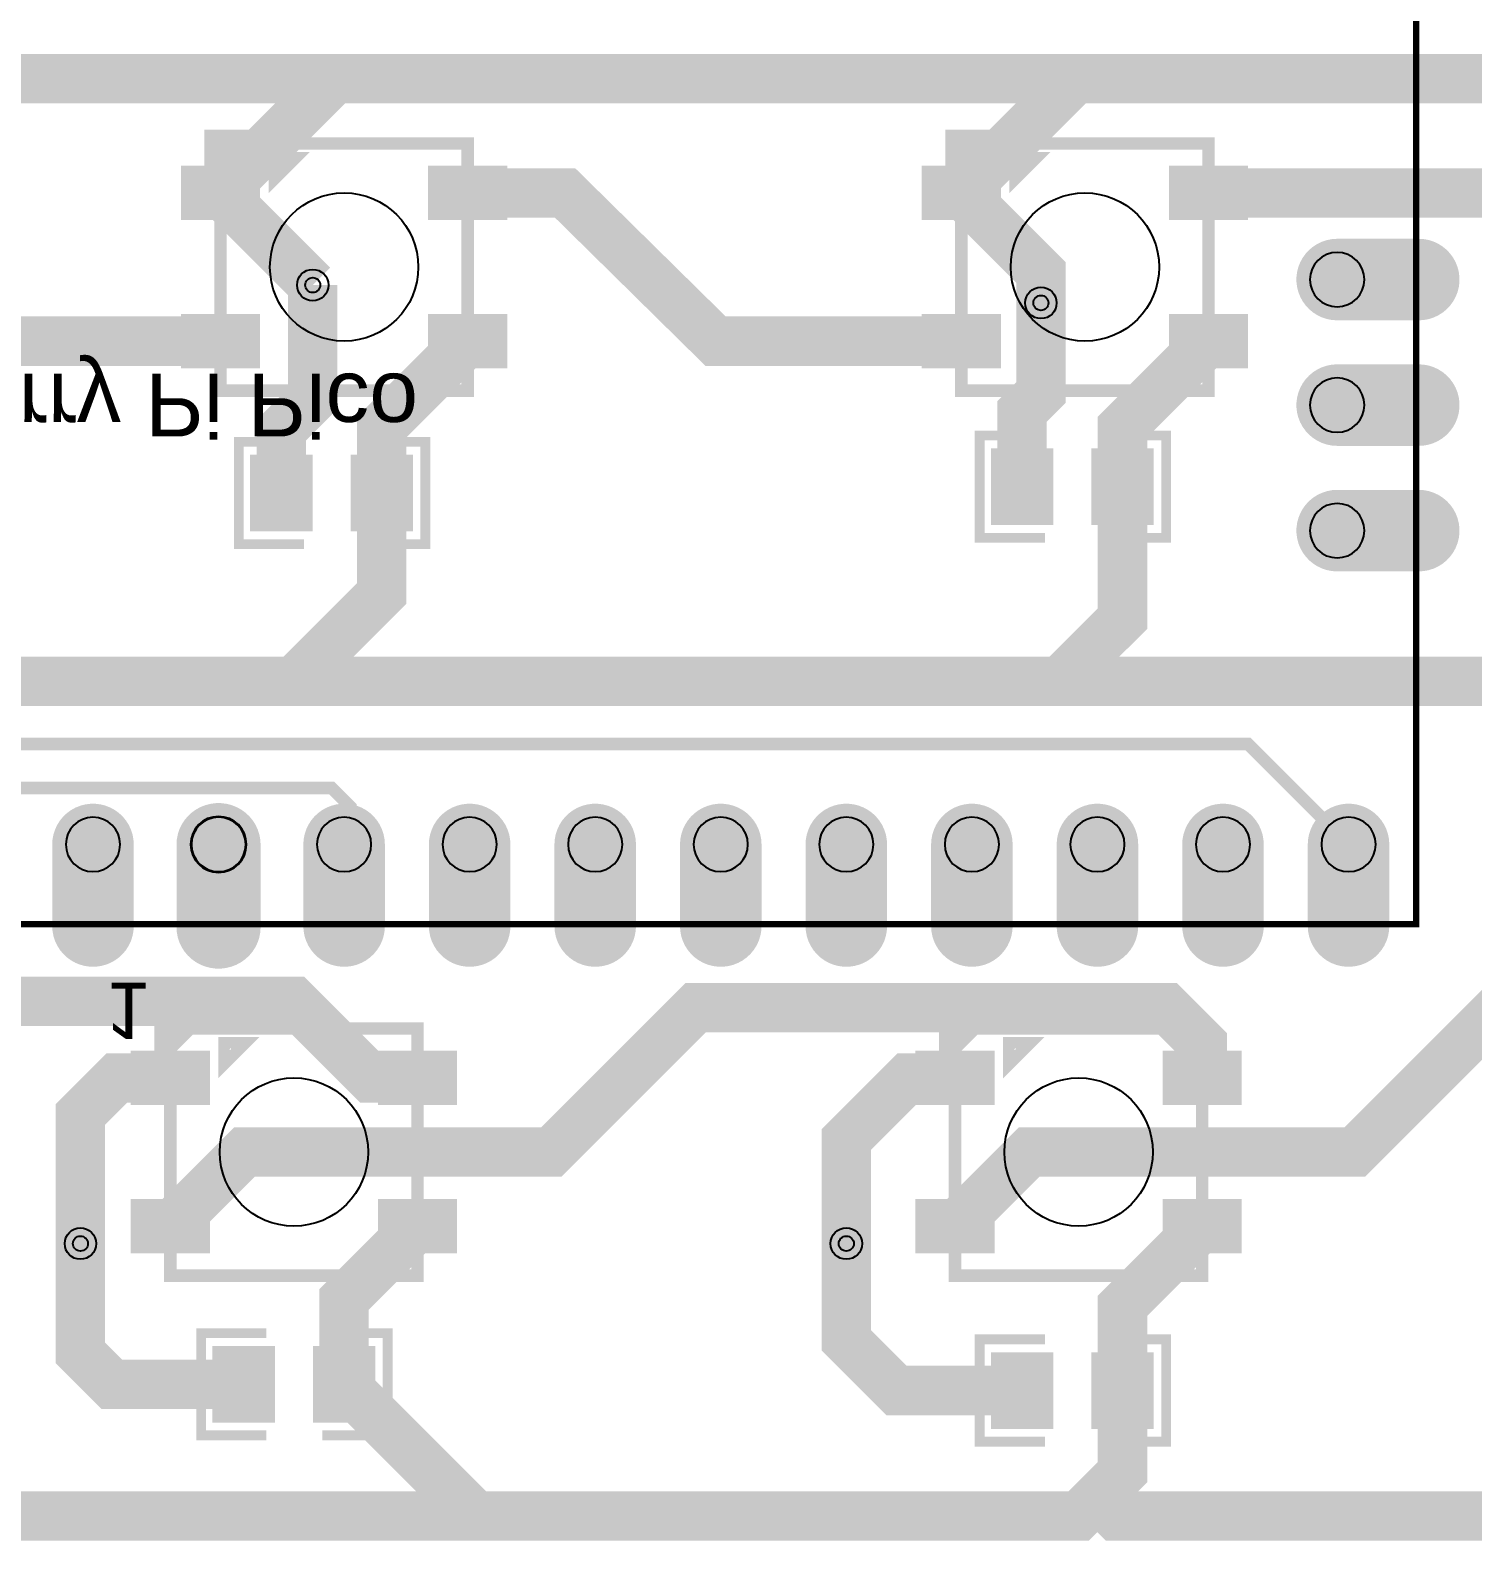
# Model space of a CAD drawing. Extents: x -5 to 8273, y -8273 to 5.
# Drawn here: x 5825 to 6974, y -2010 to -806 of the extents above; entities that cross this region are included whole.
import ezdxf

# ---------------------------------------------------------------- set-up
doc = ezdxf.new("R2010")
doc.units = 9
for name, color, linetype, true_color in [('BottomSilkLayer', 7, 'Continuous', 0x66cc33), ('BottomSolderMaskLayer', 7, 'Continuous', 0xaa00ff), ('Hole', 7, 'Continuous', 0x222222), ('Multi-Layer', 7, 'Continuous', 0xc0c0c0), ('TopLayer', 7, 'Continuous', 0xff0000), ('TopPasteMaskLayer', 7, 'Continuous', 0x808080), ('TopSilkLayer', 7, 'Continuous', 0xffcc00), ('TopSolderMaskLayer', 7, 'Continuous', 0x800080)]:
    doc.layers.add(name, color=color, linetype=linetype, true_color=true_color)
doc.styles.get("Standard").update_dxf_attribs({"font": 'arial.ttf'})

msp = doc.modelspace()

# ---------------------------------------------------------------- hatches: boundary and pattern name
at = {"layer": 'BottomSolderMaskLayer'}
msp.add_hatch(color=256, dxfattribs=at).paths.add_polyline_path([(6008.4799846061505, -1455), (6008.211979803265, -1450.8672881355888), (6007.428581148692, -1446.795500770415), (6006.129788642422, -1442.855716486898), (6004.336218038508, -1439.1088597842827), (6002.089100845122, -1435.6158551617846), (5999.409052816307, -1432.4173189522335), (5996.337305460191, -1429.584329738056), (5992.935706039003, -1427.1473497688712), (5989.255793937904, -1425.1571494607124), (5985.338800665013, -1423.6340369799727), (5981.26718923662, -1422.5983204930671), (5977.102806914918, -1422.0804622496144), (5972.897193085082, -1422.0804622496144), (5968.7225028863395, -1422.5983204930671), (5964.650891457946, -1423.6340369799727), (5960.744206062096, -1425.1571494607124), (5957.053986083956, -1427.1473497688712), (5953.652386662769, -1429.584329738056), (5950.590947183693, -1432.4173189522335), (5947.910899154878, -1435.6158551617846), (5945.663781961492, -1439.1088597842827), (5943.870211357578, -1442.855716486898), (5942.571418851308, -1446.795500770415), (5941.777712319701, -1450.8672881355888), (5941.5200153938495, -1455), (5941.5200153938495, -1520.9609244992316), (5941.777712319701, -1525.0936363636356), (5942.571418851308, -1529.1654237288167), (5943.870211357578, -1533.1052080123263), (5945.663781961492, -1536.852064714949), (5947.910899154878, -1540.345069337447), (5950.590947183693, -1543.5334514637943), (5953.652386662769, -1546.3765947611682), (5957.053986083956, -1548.8034206471493), (5960.744206062096, -1550.8037750385192), (5964.650891457946, -1552.326887519259), (5968.7225028863395, -1553.3524499229607), (5972.897193085082, -1553.88046224961), (5977.102806914918, -1553.88046224961), (5981.26718923662, -1553.3524499229607), (5985.338800665013, -1552.326887519259), (5989.255793937904, -1550.8037750385192), (5992.935706039003, -1548.8034206471493), (5996.337305460191, -1546.3765947611682), (5999.409052816307, -1543.5334514637943), (6002.089100845122, -1540.345069337447), (6004.336218038508, -1536.852064714949), (6006.129788642422, -1533.1052080123263), (6007.428581148692, -1529.1654237288167), (6008.211979803265, -1525.0936363636356), (6008.4799846061505, -1520.9609244992316)])
at = {"layer": 'Multi-Layer'}
for points in [[(6865.940000000002, -972.5199999999968), (6861.869999999995, -972.7799999999988), (6857.860000000001, -973.5400000000009), (6853.980000000003, -974.8000000000029), (6850.290000000008, -976.5400000000009), (6846.850000000006, -978.7200000000012), (6843.709999999999, -981.3199999999997), (6840.9100000000035, -984.2999999999956), (6838.519999999997, -987.6000000000058), (6836.549999999996, -991.1699999999983), (6835.050000000003, -994.9599999999991), (6834.040000000008, -998.9100000000035), (6833.519999999997, -1002.9599999999991), (6833.519999999997, -1007.0400000000009), (6834.040000000008, -1011.0899999999965), (6835.050000000003, -1015.0400000000009), (6836.549999999996, -1018.8300000000017), (6838.519999999997, -1022.3999999999942), (6840.9100000000035, -1025.7000000000044), (6843.709999999999, -1028.6800000000003), (6846.850000000006, -1031.2799999999988), (6850.290000000008, -1033.4599999999991), (6853.980000000003, -1035.199999999997), (6857.860000000001, -1036.4599999999991), (6861.869999999995, -1037.2200000000012), (6865.940000000002, -1037.4800000000032), (6930.9000000000015, -1037.4800000000032), (6934.970000000001, -1037.2200000000012), (6938.980000000003, -1036.4599999999991), (6942.860000000001, -1035.199999999997), (6946.549999999996, -1033.4599999999991), (6949.989999999998, -1031.2799999999988), (6953.139999999999, -1028.6800000000003), (6955.93, -1025.7000000000044), (6958.3299999999945, -1022.3999999999942), (6960.290000000008, -1018.8300000000017), (6961.790000000001, -1015.0400000000009), (6962.809999999998, -1011.0899999999965), (6963.320000000007, -1007.0400000000009), (6963.320000000007, -1002.9599999999991), (6962.809999999998, -998.9100000000035), (6961.790000000001, -994.9599999999991), (6960.290000000008, -991.1699999999983), (6958.3299999999945, -987.6000000000058), (6955.93, -984.2999999999956), (6953.139999999999, -981.3199999999997), (6949.989999999998, -978.7200000000012), (6946.549999999996, -976.5400000000009), (6942.860000000001, -974.8000000000029), (6938.980000000003, -973.5400000000009), (6934.970000000001, -972.7799999999988), (6930.9000000000015, -972.5199999999968)], [(6865.940000000002, -1072.5199999999968), (6861.869999999995, -1072.7799999999988), (6857.860000000001, -1073.5400000000009), (6853.980000000003, -1074.800000000003), (6850.290000000008, -1076.5400000000009), (6846.850000000006, -1078.7200000000012), (6843.709999999999, -1081.3199999999997), (6840.9100000000035, -1084.2999999999956), (6838.519999999997, -1087.6000000000058), (6836.549999999996, -1091.1699999999983), (6835.050000000003, -1094.9599999999991), (6834.040000000008, -1098.9100000000035), (6833.519999999997, -1102.9599999999991), (6833.519999999997, -1107.0400000000009), (6834.040000000008, -1111.0899999999965), (6835.050000000003, -1115.0400000000009), (6836.549999999996, -1118.8300000000017), (6838.519999999997, -1122.3999999999942), (6840.9100000000035, -1125.7000000000044), (6843.709999999999, -1128.6800000000003), (6846.850000000006, -1131.2799999999988), (6850.290000000008, -1133.4599999999991), (6853.980000000003, -1135.199999999997), (6857.860000000001, -1136.4599999999991), (6861.869999999995, -1137.2200000000012), (6865.940000000002, -1137.4800000000032), (6930.9000000000015, -1137.4800000000032), (6934.970000000001, -1137.2200000000012), (6938.980000000003, -1136.4599999999991), (6942.860000000001, -1135.199999999997), (6946.549999999996, -1133.4599999999991), (6949.989999999998, -1131.2799999999988), (6953.139999999999, -1128.6800000000003), (6955.93, -1125.7000000000044), (6958.3299999999945, -1122.3999999999942), (6960.290000000008, -1118.8300000000017), (6961.790000000001, -1115.0400000000009), (6962.809999999998, -1111.0899999999965), (6963.320000000007, -1107.0400000000009), (6963.320000000007, -1102.9599999999991), (6962.809999999998, -1098.9100000000035), (6961.790000000001, -1094.9599999999991), (6960.290000000008, -1091.1699999999983), (6958.3299999999945, -1087.6000000000058), (6955.93, -1084.2999999999956), (6953.139999999999, -1081.3199999999997), (6949.989999999998, -1078.7200000000012), (6946.549999999996, -1076.5400000000009), (6942.860000000001, -1074.800000000003), (6938.980000000003, -1073.5400000000009), (6934.970000000001, -1072.7799999999988), (6930.9000000000015, -1072.5199999999968)], [(6865.940000000002, -1172.5199999999968), (6861.869999999995, -1172.770000000004), (6857.860000000001, -1173.5400000000009), (6853.980000000003, -1174.800000000003), (6850.290000000008, -1176.5400000000009), (6846.850000000006, -1178.7200000000012), (6843.709999999999, -1181.3199999999997), (6840.9100000000035, -1184.2999999999956), (6838.519999999997, -1187.6000000000058), (6836.549999999996, -1191.1699999999983), (6835.050000000003, -1194.9599999999991), (6834.040000000008, -1198.9100000000035), (6833.519999999997, -1202.9599999999991), (6833.519999999997, -1207.0400000000009), (6834.040000000008, -1211.0899999999965), (6835.050000000003, -1215.0400000000009), (6836.549999999996, -1218.8300000000017), (6838.519999999997, -1222.3999999999942), (6840.9100000000035, -1225.7000000000044), (6843.709999999999, -1228.6800000000003), (6846.850000000006, -1231.2799999999988), (6850.290000000008, -1233.4599999999991), (6853.980000000003, -1235.199999999997), (6857.860000000001, -1236.4599999999991), (6861.869999999995, -1237.2200000000012), (6865.940000000002, -1237.4800000000032), (6930.9000000000015, -1237.4800000000032), (6934.970000000001, -1237.2200000000012), (6938.980000000003, -1236.4599999999991), (6942.860000000001, -1235.199999999997), (6946.549999999996, -1233.4599999999991), (6949.989999999998, -1231.2799999999988), (6953.139999999999, -1228.6800000000003), (6955.93, -1225.7000000000044), (6958.3299999999945, -1222.3999999999942), (6960.290000000008, -1218.8300000000017), (6961.790000000001, -1215.0400000000009), (6962.809999999998, -1211.0899999999965), (6963.320000000007, -1207.0400000000009), (6963.320000000007, -1202.9599999999991), (6962.809999999998, -1198.9100000000035), (6961.790000000001, -1194.9599999999991), (6960.290000000008, -1191.1699999999983), (6958.3299999999945, -1187.6000000000058), (6955.93, -1184.2999999999956), (6953.139999999999, -1181.3199999999997), (6949.989999999998, -1178.7200000000012), (6946.549999999996, -1176.5400000000009), (6942.860000000001, -1174.800000000003), (6938.980000000003, -1173.5400000000009), (6934.970000000001, -1172.770000000004), (6930.9000000000015, -1172.5199999999968)], [(5907.479999999996, -1455), (5907.220000000001, -1450.9300000000003), (5906.459999999999, -1446.9199999999983), (5905.200000000004, -1443.0400000000009), (5903.459999999992, -1439.3499999999985), (5901.279999999999, -1435.9099999999962), (5898.680000000008, -1432.7599999999948), (5895.699999999997, -1429.9700000000012), (5892.399999999994, -1427.5699999999997), (5888.830000000002, -1425.6100000000006), (5885.040000000001, -1424.1100000000006), (5881.080000000002, -1423.0900000000038), (5877.039999999994, -1422.5800000000017), (5872.960000000006, -1422.5800000000017), (5868.909999999996, -1423.0900000000038), (5864.959999999999, -1424.1100000000006), (5861.169999999998, -1425.6100000000006), (5857.5899999999965, -1427.5699999999997), (5854.290000000001, -1429.9700000000012), (5851.319999999992, -1432.7599999999948), (5848.720000000001, -1435.9099999999962), (5846.540000000008, -1439.3499999999985), (5844.799999999996, -1443.0400000000009), (5843.540000000001, -1446.9199999999983), (5842.770000000004, -1450.9300000000003), (5842.520000000004, -1455), (5842.520000000004, -1519.9599999999991), (5842.770000000004, -1524.0299999999988), (5843.540000000001, -1528.0400000000009), (5844.799999999996, -1531.9199999999983), (5846.540000000008, -1535.6100000000006), (5848.720000000001, -1539.050000000003), (5851.319999999992, -1542.1900000000023), (5854.290000000001, -1544.989999999998), (5857.5899999999965, -1547.3799999999974), (5861.169999999998, -1549.3499999999985), (5864.959999999999, -1550.8499999999985), (5868.909999999996, -1551.8600000000006), (5872.960000000006, -1552.3799999999974), (5877.039999999994, -1552.3799999999974), (5881.080000000002, -1551.8600000000006), (5885.040000000001, -1550.8499999999985), (5888.830000000002, -1549.3499999999985), (5892.399999999994, -1547.3799999999974), (5895.699999999997, -1544.989999999998), (5898.680000000008, -1542.1900000000023), (5901.279999999999, -1539.050000000003), (5903.459999999992, -1535.6100000000006), (5905.200000000004, -1531.9199999999983), (5906.459999999999, -1528.0400000000009), (5907.220000000001, -1524.0299999999988), (5907.479999999996, -1519.9599999999991)], [(6007.479999999996, -1455), (6007.220000000001, -1450.9300000000003), (6006.459999999999, -1446.9199999999983), (6005.200000000004, -1443.0400000000009), (6003.459999999992, -1439.3499999999985), (6001.279999999999, -1435.9099999999962), (5998.680000000008, -1432.7599999999948), (5995.699999999997, -1429.9700000000012), (5992.399999999994, -1427.5699999999997), (5988.830000000002, -1425.6100000000006), (5985.029999999999, -1424.1100000000006), (5981.080000000002, -1423.0900000000038), (5977.039999999994, -1422.5800000000017), (5972.960000000006, -1422.5800000000017), (5968.909999999996, -1423.0900000000038), (5964.959999999999, -1424.1100000000006), (5961.169999999998, -1425.6100000000006), (5957.5899999999965, -1427.5699999999997), (5954.290000000001, -1429.9700000000012), (5951.319999999992, -1432.7599999999948), (5948.720000000001, -1435.9099999999962), (5946.540000000008, -1439.3499999999985), (5944.799999999996, -1443.0400000000009), (5943.540000000001, -1446.9199999999983), (5942.770000000004, -1450.9300000000003), (5942.520000000004, -1455), (5942.520000000004, -1519.9599999999991), (5942.770000000004, -1524.0299999999988), (5943.540000000001, -1528.0400000000009), (5944.799999999996, -1531.9199999999983), (5946.540000000008, -1535.6100000000006), (5948.720000000001, -1539.050000000003), (5951.319999999992, -1542.1900000000023), (5954.290000000001, -1544.989999999998), (5957.5899999999965, -1547.3799999999974), (5961.169999999998, -1549.3499999999985), (5964.959999999999, -1550.8499999999985), (5968.909999999996, -1551.8600000000006), (5972.960000000006, -1552.3799999999974), (5977.039999999994, -1552.3799999999974), (5981.080000000002, -1551.8600000000006), (5985.029999999999, -1550.8499999999985), (5988.830000000002, -1549.3499999999985), (5992.399999999994, -1547.3799999999974), (5995.699999999997, -1544.989999999998), (5998.680000000008, -1542.1900000000023), (6001.279999999999, -1539.050000000003), (6003.459999999992, -1535.6100000000006), (6005.200000000004, -1531.9199999999983), (6006.459999999999, -1528.0400000000009), (6007.220000000001, -1524.0299999999988), (6007.479999999996, -1519.9599999999991)], [(6107.479999999996, -1455), (6107.220000000001, -1450.9300000000003), (6106.459999999999, -1446.9199999999983), (6105.200000000004, -1443.0400000000009), (6103.459999999992, -1439.3499999999985), (6101.270000000004, -1435.9099999999962), (6098.669999999998, -1432.7599999999948), (6095.699999999997, -1429.9700000000012), (6092.399999999994, -1427.5699999999997), (6088.830000000002, -1425.6100000000006), (6085.029999999999, -1424.1100000000006), (6081.080000000002, -1423.0900000000038), (6077.039999999994, -1422.5800000000017), (6072.960000000006, -1422.5800000000017), (6068.909999999996, -1423.0900000000038), (6064.959999999999, -1424.1100000000006), (6061.169999999998, -1425.6100000000006), (6057.5899999999965, -1427.5699999999997), (6054.290000000001, -1429.9700000000012), (6051.319999999992, -1432.7599999999948), (6048.720000000001, -1435.9099999999962), (6046.540000000008, -1439.3499999999985), (6044.799999999996, -1443.0400000000009), (6043.540000000001, -1446.9199999999983), (6042.770000000004, -1450.9300000000003), (6042.520000000004, -1455), (6042.520000000004, -1519.9599999999991), (6042.770000000004, -1524.0299999999988), (6043.540000000001, -1528.0400000000009), (6044.799999999996, -1531.9199999999983), (6046.540000000008, -1535.6100000000006), (6048.720000000001, -1539.050000000003), (6051.319999999992, -1542.1900000000023), (6054.290000000001, -1544.989999999998), (6057.5899999999965, -1547.3799999999974), (6061.169999999998, -1549.3499999999985), (6064.959999999999, -1550.8499999999985), (6068.909999999996, -1551.8600000000006), (6072.960000000006, -1552.3799999999974), (6077.039999999994, -1552.3799999999974), (6081.080000000002, -1551.8600000000006), (6085.029999999999, -1550.8499999999985), (6088.830000000002, -1549.3499999999985), (6092.399999999994, -1547.3799999999974), (6095.699999999997, -1544.989999999998), (6098.669999999998, -1542.1900000000023), (6101.270000000004, -1539.050000000003), (6103.459999999992, -1535.6100000000006), (6105.200000000004, -1531.9199999999983), (6106.459999999999, -1528.0400000000009), (6107.220000000001, -1524.0299999999988), (6107.479999999996, -1519.9599999999991)], [(6207.479999999996, -1455), (6207.220000000001, -1450.9300000000003), (6206.459999999999, -1446.9199999999983), (6205.200000000004, -1443.0400000000009), (6203.459999999992, -1439.3499999999985), (6201.270000000004, -1435.9099999999962), (6198.669999999998, -1432.7599999999948), (6195.699999999997, -1429.9700000000012), (6192.399999999994, -1427.5699999999997), (6188.830000000002, -1425.6100000000006), (6185.029999999999, -1424.1100000000006), (6181.080000000002, -1423.0900000000038), (6177.039999999994, -1422.5800000000017), (6172.960000000006, -1422.5800000000017), (6168.909999999996, -1423.0900000000038), (6164.959999999999, -1424.1100000000006), (6161.169999999998, -1425.6100000000006), (6157.5899999999965, -1427.5699999999997), (6154.290000000001, -1429.9700000000012), (6151.319999999992, -1432.7599999999948), (6148.720000000001, -1435.9099999999962), (6146.529999999999, -1439.3499999999985), (6144.799999999996, -1443.0400000000009), (6143.540000000001, -1446.9199999999983), (6142.770000000004, -1450.9300000000003), (6142.520000000004, -1455), (6142.520000000004, -1519.9599999999991), (6142.770000000004, -1524.0299999999988), (6143.540000000001, -1528.0400000000009), (6144.799999999996, -1531.9199999999983), (6146.529999999999, -1535.6100000000006), (6148.720000000001, -1539.050000000003), (6151.319999999992, -1542.1900000000023), (6154.290000000001, -1544.989999999998), (6157.5899999999965, -1547.3799999999974), (6161.169999999998, -1549.3499999999985), (6164.959999999999, -1550.8499999999985), (6168.909999999996, -1551.8600000000006), (6172.960000000006, -1552.3799999999974), (6177.039999999994, -1552.3799999999974), (6181.080000000002, -1551.8600000000006), (6185.029999999999, -1550.8499999999985), (6188.830000000002, -1549.3499999999985), (6192.399999999994, -1547.3799999999974), (6195.699999999997, -1544.989999999998), (6198.669999999998, -1542.1900000000023), (6201.270000000004, -1539.050000000003), (6203.459999999992, -1535.6100000000006), (6205.200000000004, -1531.9199999999983), (6206.459999999999, -1528.0400000000009), (6207.220000000001, -1524.0299999999988), (6207.479999999996, -1519.9599999999991)], [(6307.479999999996, -1455), (6307.220000000001, -1450.9300000000003), (6306.459999999999, -1446.9199999999983), (6305.200000000004, -1443.0400000000009), (6303.459999999992, -1439.3499999999985), (6301.270000000004, -1435.9099999999962), (6298.669999999998, -1432.7599999999948), (6295.699999999997, -1429.9700000000012), (6292.399999999994, -1427.5699999999997), (6288.830000000002, -1425.6100000000006), (6285.029999999999, -1424.1100000000006), (6281.080000000002, -1423.0900000000038), (6277.039999999994, -1422.5800000000017), (6272.960000000006, -1422.5800000000017), (6268.909999999996, -1423.0900000000038), (6264.959999999999, -1424.1100000000006), (6261.169999999998, -1425.6100000000006), (6257.5899999999965, -1427.5699999999997), (6254.290000000001, -1429.9700000000012), (6251.319999999992, -1432.7599999999948), (6248.720000000001, -1435.9099999999962), (6246.529999999999, -1439.3499999999985), (6244.799999999996, -1443.0400000000009), (6243.540000000001, -1446.9199999999983), (6242.770000000004, -1450.9300000000003), (6242.520000000004, -1455), (6242.520000000004, -1519.9599999999991), (6242.770000000004, -1524.0299999999988), (6243.540000000001, -1528.0400000000009), (6244.799999999996, -1531.9199999999983), (6246.529999999999, -1535.6100000000006), (6248.720000000001, -1539.050000000003), (6251.319999999992, -1542.1900000000023), (6254.290000000001, -1544.989999999998), (6257.5899999999965, -1547.3799999999974), (6261.169999999998, -1549.3499999999985), (6264.959999999999, -1550.8499999999985), (6268.909999999996, -1551.8600000000006), (6272.960000000006, -1552.3799999999974), (6277.039999999994, -1552.3799999999974), (6281.080000000002, -1551.8600000000006), (6285.029999999999, -1550.8499999999985), (6288.830000000002, -1549.3499999999985), (6292.399999999994, -1547.3799999999974), (6295.699999999997, -1544.989999999998), (6298.669999999998, -1542.1900000000023), (6301.270000000004, -1539.050000000003), (6303.459999999992, -1535.6100000000006), (6305.200000000004, -1531.9199999999983), (6306.459999999999, -1528.0400000000009), (6307.220000000001, -1524.0299999999988), (6307.479999999996, -1519.9599999999991)], [(6407.479999999996, -1455), (6407.220000000001, -1450.9300000000003), (6406.459999999999, -1446.9199999999983), (6405.200000000004, -1443.0400000000009), (6403.459999999992, -1439.3499999999985), (6401.270000000004, -1435.9099999999962), (6398.669999999998, -1432.7599999999948), (6395.699999999997, -1429.9700000000012), (6392.399999999994, -1427.5699999999997), (6388.830000000002, -1425.6100000000006), (6385.029999999999, -1424.1100000000006), (6381.080000000002, -1423.0900000000038), (6377.039999999994, -1422.5800000000017), (6372.960000000006, -1422.5800000000017), (6368.909999999996, -1423.0900000000038), (6364.959999999999, -1424.1100000000006), (6361.169999999998, -1425.6100000000006), (6357.5899999999965, -1427.5699999999997), (6354.290000000001, -1429.9700000000012), (6351.319999999992, -1432.7599999999948), (6348.720000000001, -1435.9099999999962), (6346.529999999999, -1439.3499999999985), (6344.799999999996, -1443.0400000000009), (6343.540000000001, -1446.9199999999983), (6342.770000000004, -1450.9300000000003), (6342.520000000004, -1455), (6342.520000000004, -1519.9599999999991), (6342.770000000004, -1524.0299999999988), (6343.540000000001, -1528.0400000000009), (6344.799999999996, -1531.9199999999983), (6346.529999999999, -1535.6100000000006), (6348.720000000001, -1539.050000000003), (6351.319999999992, -1542.1900000000023), (6354.290000000001, -1544.989999999998), (6357.5899999999965, -1547.3799999999974), (6361.169999999998, -1549.3499999999985), (6364.959999999999, -1550.8499999999985), (6368.909999999996, -1551.8600000000006), (6372.960000000006, -1552.3799999999974), (6377.039999999994, -1552.3799999999974), (6381.080000000002, -1551.8600000000006), (6385.029999999999, -1550.8499999999985), (6388.830000000002, -1549.3499999999985), (6392.399999999994, -1547.3799999999974), (6395.699999999997, -1544.989999999998), (6398.669999999998, -1542.1900000000023), (6401.270000000004, -1539.050000000003), (6403.459999999992, -1535.6100000000006), (6405.200000000004, -1531.9199999999983), (6406.459999999999, -1528.0400000000009), (6407.220000000001, -1524.0299999999988), (6407.479999999996, -1519.9599999999991)], [(6507.479999999996, -1455), (6507.220000000001, -1450.9300000000003), (6506.459999999999, -1446.9199999999983), (6505.200000000004, -1443.0400000000009), (6503.459999999992, -1439.3499999999985), (6501.270000000004, -1435.9099999999962), (6498.669999999998, -1432.7599999999948), (6495.699999999997, -1429.9700000000012), (6492.399999999994, -1427.5699999999997), (6488.830000000002, -1425.6100000000006), (6485.029999999999, -1424.1100000000006), (6481.080000000002, -1423.0900000000038), (6477.039999999994, -1422.5800000000017), (6472.960000000006, -1422.5800000000017), (6468.909999999996, -1423.0900000000038), (6464.959999999999, -1424.1100000000006), (6461.169999999998, -1425.6100000000006), (6457.5899999999965, -1427.5699999999997), (6454.290000000001, -1429.9700000000012), (6451.319999999992, -1432.7599999999948), (6448.720000000001, -1435.9099999999962), (6446.529999999999, -1439.3499999999985), (6444.799999999996, -1443.0400000000009), (6443.540000000001, -1446.9199999999983), (6442.770000000004, -1450.9300000000003), (6442.520000000004, -1455), (6442.520000000004, -1519.9599999999991), (6442.770000000004, -1524.0299999999988), (6443.540000000001, -1528.0400000000009), (6444.799999999996, -1531.9199999999983), (6446.529999999999, -1535.6100000000006), (6448.720000000001, -1539.050000000003), (6451.319999999992, -1542.1900000000023), (6454.290000000001, -1544.989999999998), (6457.5899999999965, -1547.3799999999974), (6461.169999999998, -1549.3499999999985), (6464.959999999999, -1550.8499999999985), (6468.909999999996, -1551.8600000000006), (6472.960000000006, -1552.3799999999974), (6477.039999999994, -1552.3799999999974), (6481.080000000002, -1551.8600000000006), (6485.029999999999, -1550.8499999999985), (6488.830000000002, -1549.3499999999985), (6492.399999999994, -1547.3799999999974), (6495.699999999997, -1544.989999999998), (6498.669999999998, -1542.1900000000023), (6501.270000000004, -1539.050000000003), (6503.459999999992, -1535.6100000000006), (6505.200000000004, -1531.9199999999983), (6506.459999999999, -1528.0400000000009), (6507.220000000001, -1524.0299999999988), (6507.479999999996, -1519.9599999999991)], [(6607.479999999996, -1455), (6607.220000000001, -1450.9300000000003), (6606.459999999999, -1446.9199999999983), (6605.200000000004, -1443.0400000000009), (6603.459999999992, -1439.3499999999985), (6601.270000000004, -1435.9099999999962), (6598.669999999998, -1432.7599999999948), (6595.699999999997, -1429.9700000000012), (6592.399999999994, -1427.5699999999997), (6588.830000000002, -1425.6100000000006), (6585.029999999999, -1424.1100000000006), (6581.080000000002, -1423.0900000000038), (6577.039999999994, -1422.5800000000017), (6572.960000000006, -1422.5800000000017), (6568.909999999996, -1423.0900000000038), (6564.959999999999, -1424.1100000000006), (6561.169999999998, -1425.6100000000006), (6557.5899999999965, -1427.5699999999997), (6554.290000000001, -1429.9700000000012), (6551.319999999992, -1432.7599999999948), (6548.720000000001, -1435.9099999999962), (6546.529999999999, -1439.3499999999985), (6544.799999999996, -1443.0400000000009), (6543.540000000001, -1446.9199999999983), (6542.770000000004, -1450.9300000000003), (6542.520000000004, -1455), (6542.520000000004, -1519.9599999999991), (6542.770000000004, -1524.0299999999988), (6543.540000000001, -1528.0400000000009), (6544.799999999996, -1531.9199999999983), (6546.529999999999, -1535.6100000000006), (6548.720000000001, -1539.050000000003), (6551.319999999992, -1542.1900000000023), (6554.290000000001, -1544.989999999998), (6557.5899999999965, -1547.3799999999974), (6561.169999999998, -1549.3499999999985), (6564.959999999999, -1550.8499999999985), (6568.909999999996, -1551.8600000000006), (6572.960000000006, -1552.3799999999974), (6577.039999999994, -1552.3799999999974), (6581.080000000002, -1551.8600000000006), (6585.029999999999, -1550.8499999999985), (6588.830000000002, -1549.3499999999985), (6592.399999999994, -1547.3799999999974), (6595.699999999997, -1544.989999999998), (6598.669999999998, -1542.1900000000023), (6601.270000000004, -1539.050000000003), (6603.459999999992, -1535.6100000000006), (6605.200000000004, -1531.9199999999983), (6606.459999999999, -1528.0400000000009), (6607.220000000001, -1524.0299999999988), (6607.479999999996, -1519.9599999999991)], [(6707.479999999996, -1455), (6707.220000000001, -1450.9300000000003), (6706.459999999999, -1446.9199999999983), (6705.200000000004, -1443.0400000000009), (6703.459999999992, -1439.3499999999985), (6701.270000000004, -1435.9099999999962), (6698.669999999998, -1432.7599999999948), (6695.699999999997, -1429.9700000000012), (6692.399999999994, -1427.5699999999997), (6688.830000000002, -1425.6100000000006), (6685.029999999999, -1424.1100000000006), (6681.080000000002, -1423.0900000000038), (6677.039999999994, -1422.5800000000017), (6672.960000000006, -1422.5800000000017), (6668.909999999996, -1423.0900000000038), (6664.959999999999, -1424.1100000000006), (6661.169999999998, -1425.6100000000006), (6657.5899999999965, -1427.5699999999997), (6654.290000000001, -1429.9700000000012), (6651.319999999992, -1432.7599999999948), (6648.720000000001, -1435.9099999999962), (6646.529999999999, -1439.3499999999985), (6644.799999999996, -1443.0400000000009), (6643.540000000001, -1446.9199999999983), (6642.770000000004, -1450.9300000000003), (6642.520000000004, -1455), (6642.520000000004, -1519.9599999999991), (6642.770000000004, -1524.0299999999988), (6643.540000000001, -1528.0400000000009), (6644.799999999996, -1531.9199999999983), (6646.529999999999, -1535.6100000000006), (6648.720000000001, -1539.050000000003), (6651.319999999992, -1542.1900000000023), (6654.290000000001, -1544.989999999998), (6657.5899999999965, -1547.3799999999974), (6661.169999999998, -1549.3499999999985), (6664.959999999999, -1550.8499999999985), (6668.909999999996, -1551.8600000000006), (6672.960000000006, -1552.3799999999974), (6677.039999999994, -1552.3799999999974), (6681.080000000002, -1551.8600000000006), (6685.029999999999, -1550.8499999999985), (6688.830000000002, -1549.3499999999985), (6692.399999999994, -1547.3799999999974), (6695.699999999997, -1544.989999999998), (6698.669999999998, -1542.1900000000023), (6701.270000000004, -1539.050000000003), (6703.459999999992, -1535.6100000000006), (6705.200000000004, -1531.9199999999983), (6706.459999999999, -1528.0400000000009), (6707.220000000001, -1524.0299999999988), (6707.479999999996, -1519.9599999999991)], [(6807.479999999996, -1455), (6807.220000000001, -1450.9300000000003), (6806.459999999999, -1446.9199999999983), (6805.200000000004, -1443.0400000000009), (6803.459999999992, -1439.3499999999985), (6801.270000000004, -1435.9099999999962), (6798.669999999998, -1432.7599999999948), (6795.699999999997, -1429.9700000000012), (6792.399999999994, -1427.5699999999997), (6788.830000000002, -1425.6100000000006), (6785.029999999999, -1424.1100000000006), (6781.080000000002, -1423.0900000000038), (6777.039999999994, -1422.5800000000017), (6772.960000000006, -1422.5800000000017), (6768.909999999996, -1423.0900000000038), (6764.959999999999, -1424.1100000000006), (6761.169999999998, -1425.6100000000006), (6757.5899999999965, -1427.5699999999997), (6754.290000000001, -1429.9700000000012), (6751.319999999992, -1432.7599999999948), (6748.720000000001, -1435.9099999999962), (6746.529999999999, -1439.3499999999985), (6744.799999999996, -1443.0400000000009), (6743.540000000001, -1446.9199999999983), (6742.770000000004, -1450.9300000000003), (6742.520000000004, -1455), (6742.520000000004, -1519.9599999999991), (6742.770000000004, -1524.0299999999988), (6743.540000000001, -1528.0400000000009), (6744.799999999996, -1531.9199999999983), (6746.529999999999, -1535.6100000000006), (6748.720000000001, -1539.050000000003), (6751.319999999992, -1542.1900000000023), (6754.290000000001, -1544.989999999998), (6757.5899999999965, -1547.3799999999974), (6761.169999999998, -1549.3499999999985), (6764.959999999999, -1550.8499999999985), (6768.909999999996, -1551.8600000000006), (6772.960000000006, -1552.3799999999974), (6777.039999999994, -1552.3799999999974), (6781.080000000002, -1551.8600000000006), (6785.029999999999, -1550.8499999999985), (6788.830000000002, -1549.3499999999985), (6792.399999999994, -1547.3799999999974), (6795.699999999997, -1544.989999999998), (6798.669999999998, -1542.1900000000023), (6801.270000000004, -1539.050000000003), (6803.459999999992, -1535.6100000000006), (6805.200000000004, -1531.9199999999983), (6806.459999999999, -1528.0400000000009), (6807.220000000001, -1524.0299999999988), (6807.479999999996, -1519.9599999999991)], [(6907.479999999996, -1455), (6907.220000000001, -1450.9300000000003), (6906.459999999999, -1446.9199999999983), (6905.200000000004, -1443.0400000000009), (6903.459999999992, -1439.3499999999985), (6901.270000000004, -1435.9099999999962), (6898.669999999998, -1432.7599999999948), (6895.699999999997, -1429.9700000000012), (6892.399999999994, -1427.5699999999997), (6888.830000000002, -1425.6100000000006), (6885.029999999999, -1424.1100000000006), (6881.080000000002, -1423.0900000000038), (6877.039999999994, -1422.5800000000017), (6872.960000000006, -1422.5800000000017), (6868.909999999996, -1423.0900000000038), (6864.959999999999, -1424.1100000000006), (6861.169999999998, -1425.6100000000006), (6857.5899999999965, -1427.5699999999997), (6854.290000000001, -1429.9700000000012), (6851.319999999992, -1432.7599999999948), (6848.720000000001, -1435.9099999999962), (6846.529999999999, -1439.3499999999985), (6844.799999999996, -1443.0400000000009), (6843.540000000001, -1446.9199999999983), (6842.770000000004, -1450.9300000000003), (6842.520000000004, -1455), (6842.520000000004, -1519.9599999999991), (6842.770000000004, -1524.0299999999988), (6843.540000000001, -1528.0400000000009), (6844.799999999996, -1531.9199999999983), (6846.529999999999, -1535.6100000000006), (6848.720000000001, -1539.050000000003), (6851.319999999992, -1542.1900000000023), (6854.290000000001, -1544.989999999998), (6857.5899999999965, -1547.3799999999974), (6861.169999999998, -1549.3499999999985), (6864.959999999999, -1550.8499999999985), (6868.909999999996, -1551.8600000000006), (6872.960000000006, -1552.3799999999974), (6877.039999999994, -1552.3799999999974), (6881.080000000002, -1551.8600000000006), (6885.029999999999, -1550.8499999999985), (6888.830000000002, -1549.3499999999985), (6892.399999999994, -1547.3799999999974), (6895.699999999997, -1544.989999999998), (6898.669999999998, -1542.1900000000023), (6901.270000000004, -1539.050000000003), (6903.459999999992, -1535.6100000000006), (6905.200000000004, -1531.9199999999983), (6906.459999999999, -1528.0400000000009), (6907.220000000001, -1524.0299999999988), (6907.479999999996, -1519.9599999999991)]]:
    msp.add_hatch(color=256, dxfattribs=at).paths.add_polyline_path(points)
at = {"layer": 'TopLayer'}
for points in [[(6006.125, -955.5999999999985), (5947.0250000000015, -955.5999999999985), (5947.0250000000015, -916.3000000000029), (6006.125, -916.3000000000029)], [(6202.924999999996, -955.5999999999985), (6143.925000000003, -955.5999999999985), (6143.925000000003, -916.3000000000029), (6202.924999999996, -916.3000000000029)], [(6596.125, -955.5999999999985), (6537.0250000000015, -955.5999999999985), (6537.0250000000015, -916.3000000000029), (6596.125, -916.3000000000029)], [(6792.924999999996, -955.5999999999985), (6733.925000000003, -955.5999999999985), (6733.925000000003, -916.3000000000029), (6792.924999999996, -916.3000000000029)], [(6006.125, -1073.699999999997), (5947.0250000000015, -1073.699999999997), (5947.0250000000015, -1034.4000000000015), (6006.125, -1034.4000000000015)], [(6202.924999999996, -1073.699999999997), (6143.925000000003, -1073.699999999997), (6143.925000000003, -1034.4000000000015), (6202.924999999996, -1034.4000000000015)], [(6596.125, -1073.699999999997), (6537.0250000000015, -1073.699999999997), (6537.0250000000015, -1034.4000000000015), (6596.125, -1034.4000000000015)], [(6792.924999999996, -1073.699999999997), (6733.925000000003, -1073.699999999997), (6733.925000000003, -1034.4000000000015), (6792.924999999996, -1034.4000000000015)], [(6637.834999999992, -1198.5429999999978), (6592.165000000008, -1198.5429999999978), (6592.165000000008, -1141.4570000000022), (6637.834999999992, -1141.4570000000022)], [(6717.834999999992, -1198.5429999999978), (6672.165000000008, -1198.5429999999978), (6672.165000000008, -1141.4570000000022), (6717.834999999992, -1141.4570000000022)], [(6047.834999999992, -1203.5429999999978), (6002.165000000008, -1203.5429999999978), (6002.165000000008, -1146.4570000000022), (6047.834999999992, -1146.4570000000022)], [(6127.834999999992, -1203.5429999999978), (6082.165000000008, -1203.5429999999978), (6082.165000000008, -1146.4570000000022), (6127.834999999992, -1146.4570000000022)], [(5966.125, -1660.5999999999985), (5907.0250000000015, -1660.5999999999985), (5907.0250000000015, -1621.300000000003), (5966.125, -1621.300000000003)], [(6162.924999999996, -1660.5999999999985), (6103.925000000003, -1660.5999999999985), (6103.925000000003, -1621.300000000003), (6162.924999999996, -1621.300000000003)], [(6591.125, -1660.5999999999985), (6532.0250000000015, -1660.5999999999985), (6532.0250000000015, -1621.300000000003), (6591.125, -1621.300000000003)], [(6787.924999999996, -1660.5999999999985), (6728.925000000003, -1660.5999999999985), (6728.925000000003, -1621.300000000003), (6787.924999999996, -1621.300000000003)], [(5966.125, -1778.699999999997), (5907.0250000000015, -1778.699999999997), (5907.0250000000015, -1739.4000000000015), (5966.125, -1739.4000000000015)], [(6162.924999999996, -1778.699999999997), (6103.925000000003, -1778.699999999997), (6103.925000000003, -1739.4000000000015), (6162.924999999996, -1739.4000000000015)], [(6591.125, -1778.699999999997), (6532.0250000000015, -1778.699999999997), (6532.0250000000015, -1739.4000000000015), (6591.125, -1739.4000000000015)], [(6787.924999999996, -1778.699999999997), (6728.925000000003, -1778.699999999997), (6728.925000000003, -1739.4000000000015), (6787.924999999996, -1739.4000000000015)], [(6017.834999999992, -1913.5429999999978), (5972.165000000008, -1913.5429999999978), (5972.165000000008, -1856.4570000000022), (6017.834999999992, -1856.4570000000022)], [(6097.834999999992, -1913.5429999999978), (6052.165000000008, -1913.5429999999978), (6052.165000000008, -1856.4570000000022), (6097.834999999992, -1856.4570000000022)], [(6637.834999999992, -1918.5429999999978), (6592.165000000008, -1918.5429999999978), (6592.165000000008, -1861.4570000000022), (6637.834999999992, -1861.4570000000022)], [(6717.834999999992, -1918.5429999999978), (6672.165000000008, -1918.5429999999978), (6672.165000000008, -1861.4570000000022), (6717.834999999992, -1861.4570000000022)]]:
    msp.add_hatch(color=256, dxfattribs=at).paths.add_polyline_path(points)
at = {"layer": 'TopPasteMaskLayer'}
for points in [[(6006.125, -955.5999999999985), (5947.0250000000015, -955.5999999999985), (5947.0250000000015, -916.3000000000029), (6006.125, -916.3000000000029)], [(6202.924999999996, -955.5999999999985), (6143.925000000003, -955.5999999999985), (6143.925000000003, -916.3000000000029), (6202.924999999996, -916.3000000000029)], [(6596.125, -955.5999999999985), (6537.0250000000015, -955.5999999999985), (6537.0250000000015, -916.3000000000029), (6596.125, -916.3000000000029)], [(6792.924999999996, -955.5999999999985), (6733.925000000003, -955.5999999999985), (6733.925000000003, -916.3000000000029), (6792.924999999996, -916.3000000000029)], [(6006.125, -1073.699999999997), (5947.0250000000015, -1073.699999999997), (5947.0250000000015, -1034.4000000000015), (6006.125, -1034.4000000000015)], [(6202.924999999996, -1073.699999999997), (6143.925000000003, -1073.699999999997), (6143.925000000003, -1034.4000000000015), (6202.924999999996, -1034.4000000000015)], [(6596.125, -1073.699999999997), (6537.0250000000015, -1073.699999999997), (6537.0250000000015, -1034.4000000000015), (6596.125, -1034.4000000000015)], [(6792.924999999996, -1073.699999999997), (6733.925000000003, -1073.699999999997), (6733.925000000003, -1034.4000000000015), (6792.924999999996, -1034.4000000000015)], [(6637.834999999992, -1198.5429999999978), (6592.165000000008, -1198.5429999999978), (6592.165000000008, -1141.4570000000022), (6637.834999999992, -1141.4570000000022)], [(6717.834999999992, -1198.5429999999978), (6672.165000000008, -1198.5429999999978), (6672.165000000008, -1141.4570000000022), (6717.834999999992, -1141.4570000000022)], [(6047.834999999992, -1203.5429999999978), (6002.165000000008, -1203.5429999999978), (6002.165000000008, -1146.4570000000022), (6047.834999999992, -1146.4570000000022)], [(6127.834999999992, -1203.5429999999978), (6082.165000000008, -1203.5429999999978), (6082.165000000008, -1146.4570000000022), (6127.834999999992, -1146.4570000000022)], [(5966.125, -1660.5999999999985), (5907.0250000000015, -1660.5999999999985), (5907.0250000000015, -1621.300000000003), (5966.125, -1621.300000000003)], [(6162.924999999996, -1660.5999999999985), (6103.925000000003, -1660.5999999999985), (6103.925000000003, -1621.300000000003), (6162.924999999996, -1621.300000000003)], [(6591.125, -1660.5999999999985), (6532.0250000000015, -1660.5999999999985), (6532.0250000000015, -1621.300000000003), (6591.125, -1621.300000000003)], [(6787.924999999996, -1660.5999999999985), (6728.925000000003, -1660.5999999999985), (6728.925000000003, -1621.300000000003), (6787.924999999996, -1621.300000000003)], [(5966.125, -1778.699999999997), (5907.0250000000015, -1778.699999999997), (5907.0250000000015, -1739.4000000000015), (5966.125, -1739.4000000000015)], [(6162.924999999996, -1778.699999999997), (6103.925000000003, -1778.699999999997), (6103.925000000003, -1739.4000000000015), (6162.924999999996, -1739.4000000000015)], [(6591.125, -1778.699999999997), (6532.0250000000015, -1778.699999999997), (6532.0250000000015, -1739.4000000000015), (6591.125, -1739.4000000000015)], [(6787.924999999996, -1778.699999999997), (6728.925000000003, -1778.699999999997), (6728.925000000003, -1739.4000000000015), (6787.924999999996, -1739.4000000000015)], [(6017.834999999992, -1913.5429999999978), (5972.165000000008, -1913.5429999999978), (5972.165000000008, -1856.4570000000022), (6017.834999999992, -1856.4570000000022)], [(6097.834999999992, -1913.5429999999978), (6052.165000000008, -1913.5429999999978), (6052.165000000008, -1856.4570000000022), (6097.834999999992, -1856.4570000000022)], [(6637.834999999992, -1918.5429999999978), (6592.165000000008, -1918.5429999999978), (6592.165000000008, -1861.4570000000022), (6637.834999999992, -1861.4570000000022)], [(6717.834999999992, -1918.5429999999978), (6672.165000000008, -1918.5429999999978), (6672.165000000008, -1861.4570000000022), (6717.834999999992, -1861.4570000000022)]]:
    msp.add_hatch(color=256, dxfattribs=at).paths.add_polyline_path(points)
at = {"layer": 'TopSolderMaskLayer'}
for points in [[(6008.126185335706, -957.5964439928866), (5945.023137329612, -957.5964439928866), (5945.023137329612, -914.3035560071148), (6008.126185335706, -914.3035560071148)], [(6204.922798662257, -957.5964439928866), (6141.926524003051, -957.5964439928866), (6141.926524003051, -914.3035560071148), (6204.922798662257, -914.3035560071148)], [(6598.126185335706, -957.5964439928866), (6535.023137329612, -957.5964439928866), (6535.023137329612, -914.3035560071148), (6598.126185335706, -914.3035560071148)], [(6794.922798662257, -957.5964439928866), (6731.926524003051, -957.5964439928866), (6731.926524003051, -914.3035560071148), (6794.922798662257, -914.3035560071148)], [(6008.126185335706, -1075.6964439928852), (5945.023137329612, -1075.6964439928852), (5945.023137329612, -1032.4035560071134), (6008.126185335706, -1032.4035560071134)], [(6204.922798662257, -1075.6964439928852), (6141.926524003051, -1075.6964439928852), (6141.926524003051, -1032.4035560071134), (6204.922798662257, -1032.4035560071134)], [(6598.126185335706, -1075.6964439928852), (6535.023137329612, -1075.6964439928852), (6535.023137329612, -1032.4035560071134), (6598.126185335706, -1032.4035560071134)], [(6794.922798662257, -1075.6964439928852), (6731.926524003051, -1075.6964439928852), (6731.926524003051, -1032.4035560071134), (6794.922798662257, -1032.4035560071134)], [(6639.834999999992, -1200.5429649657526), (6590.165000000008, -1200.5429649657526), (6590.165000000008, -1139.4570350342474), (6639.834999999992, -1139.4570350342474)], [(6719.834999999992, -1200.5429649657526), (6670.165000000008, -1200.5429649657526), (6670.165000000008, -1139.4570350342474), (6719.834999999992, -1139.4570350342474)], [(6049.834999999992, -1205.5429649657526), (6000.165000000008, -1205.5429649657526), (6000.165000000008, -1144.4570350342474), (6049.834999999992, -1144.4570350342474)], [(6129.834999999992, -1205.5429649657526), (6080.165000000008, -1205.5429649657526), (6080.165000000008, -1144.4570350342474), (6129.834999999992, -1144.4570350342474)], [(6008.4799846061505, -1455), (6008.211979803265, -1450.8672881355888), (6007.428581148692, -1446.795500770415), (6006.129788642422, -1442.855716486898), (6004.336218038508, -1439.1088597842827), (6002.089100845122, -1435.6158551617846), (5999.409052816307, -1432.4173189522335), (5996.337305460191, -1429.584329738056), (5992.935706039003, -1427.1473497688712), (5989.255793937904, -1425.1571494607124), (5985.338800665013, -1423.6340369799727), (5981.26718923662, -1422.5983204930671), (5977.102806914918, -1422.0804622496144), (5972.897193085082, -1422.0804622496144), (5968.7225028863395, -1422.5983204930671), (5964.650891457946, -1423.6340369799727), (5960.744206062096, -1425.1571494607124), (5957.053986083956, -1427.1473497688712), (5953.652386662769, -1429.584329738056), (5950.590947183693, -1432.4173189522335), (5947.910899154878, -1435.6158551617846), (5945.663781961492, -1439.1088597842827), (5943.870211357578, -1442.855716486898), (5942.571418851308, -1446.795500770415), (5941.777712319701, -1450.8672881355888), (5941.5200153938495, -1455), (5941.5200153938495, -1520.9609244992316), (5941.777712319701, -1525.0936363636356), (5942.571418851308, -1529.1654237288167), (5943.870211357578, -1533.1052080123263), (5945.663781961492, -1536.852064714949), (5947.910899154878, -1540.345069337447), (5950.590947183693, -1543.5334514637943), (5953.652386662769, -1546.3765947611682), (5957.053986083956, -1548.8034206471493), (5960.744206062096, -1550.8037750385192), (5964.650891457946, -1552.326887519259), (5968.7225028863395, -1553.3524499229607), (5972.897193085082, -1553.88046224961), (5977.102806914918, -1553.88046224961), (5981.26718923662, -1553.3524499229607), (5985.338800665013, -1552.326887519259), (5989.255793937904, -1550.8037750385192), (5992.935706039003, -1548.8034206471493), (5996.337305460191, -1546.3765947611682), (5999.409052816307, -1543.5334514637943), (6002.089100845122, -1540.345069337447), (6004.336218038508, -1536.852064714949), (6006.129788642422, -1533.1052080123263), (6007.428581148692, -1529.1654237288167), (6008.211979803265, -1525.0936363636356), (6008.4799846061505, -1520.9609244992316)], [(5968.126185335706, -1662.5964439928866), (5905.023137329612, -1662.5964439928866), (5905.023137329612, -1619.3035560071148), (5968.126185335706, -1619.3035560071148)], [(6164.922798662257, -1662.5964439928866), (6101.926524003051, -1662.5964439928866), (6101.926524003051, -1619.3035560071148), (6164.922798662257, -1619.3035560071148)], [(6593.126185335706, -1662.5964439928866), (6530.023137329612, -1662.5964439928866), (6530.023137329612, -1619.3035560071148), (6593.126185335706, -1619.3035560071148)], [(6789.922798662257, -1662.5964439928866), (6726.926524003051, -1662.5964439928866), (6726.926524003051, -1619.3035560071148), (6789.922798662257, -1619.3035560071148)], [(5968.126185335706, -1780.6964439928852), (5905.023137329612, -1780.6964439928852), (5905.023137329612, -1737.4035560071134), (5968.126185335706, -1737.4035560071134)], [(6164.922798662257, -1780.6964439928852), (6101.926524003051, -1780.6964439928852), (6101.926524003051, -1737.4035560071134), (6164.922798662257, -1737.4035560071134)], [(6593.126185335706, -1780.6964439928852), (6530.023137329612, -1780.6964439928852), (6530.023137329612, -1737.4035560071134), (6593.126185335706, -1737.4035560071134)], [(6789.922798662257, -1780.6964439928852), (6726.926524003051, -1780.6964439928852), (6726.926524003051, -1737.4035560071134), (6789.922798662257, -1737.4035560071134)], [(6019.834999999992, -1915.5429649657526), (5970.165000000008, -1915.5429649657526), (5970.165000000008, -1854.4570350342474), (6019.834999999992, -1854.4570350342474)], [(6099.834999999992, -1915.5429649657526), (6050.165000000008, -1915.5429649657526), (6050.165000000008, -1854.4570350342474), (6099.834999999992, -1854.4570350342474)], [(6639.834999999992, -1920.5429649657526), (6590.165000000008, -1920.5429649657526), (6590.165000000008, -1859.4570350342474), (6639.834999999992, -1859.4570350342474)], [(6719.834999999992, -1920.5429649657526), (6670.165000000008, -1920.5429649657526), (6670.165000000008, -1859.4570350342474), (6719.834999999992, -1859.4570350342474)]]:
    msp.add_hatch(color=256, dxfattribs=at).paths.add_polyline_path(points)

# ---------------------------------------------------------------- linework, layer by layer
at = {"layer": 'BottomSilkLayer', "const_width": 5}
msp.add_lwpolyline([(4931.690000000002, -1517.989999999998), (4921.059999999998, -1518.3800000000047), (4921.059999999998, -691.6100000000006), (6928.93, -691.6100000000006), (6928.93, -1518.3800000000047), (4921.059999999998, -1518.3800000000047)], dxfattribs=at)
at = {"layer": 'BottomSolderMaskLayer'}
for points in [[(5975, -1432.6885232631846), (5975, -1432.6783691799735)], [(5975, -1477.3216308200265), (5975, -1477.3114767368154)]]:
    msp.add_lwpolyline(points, close=True, dxfattribs=at)
for centre, start, end in [((5975, -1454.9949229583945), 90, 270), ((5975, -1455.0050770416055), 270, 90)]:
    msp.add_arc(centre, 22.316553778420896, start, end, dxfattribs=at)
at = {"layer": 'Hole'}
for centre in [(6050, -1009.3800000000047), (6630, -1023.5999999999985), (5865, -1772.9300000000003), (6475, -1772.9300000000003)]:
    msp.add_circle(centre, 6, dxfattribs=at)
at = {"layer": 'Multi-Layer'}
for points in [[(6865.945, -983.35), (6865.934999999998, -983.35)], [(6865.945, -1026.65), (6865.934999999998, -1026.65)], [(6865.945, -1083.35), (6865.934999999998, -1083.35)], [(6865.945, -1126.65), (6865.934999999998, -1126.65)], [(6865.945, -1183.35), (6865.934999999998, -1183.35)], [(6865.945, -1226.65), (6865.934999999998, -1226.65)], [(5975, -1433.3550000000046), (5975, -1433.3449999999953)], [(5853.35, -1455.0050000000047), (5853.35, -1454.9949999999953)], [(5896.65, -1455.0050000000047), (5896.65, -1454.9949999999953)], [(6053.35, -1454.9949999999953), (6053.35, -1455.0050000000047)], [(6096.65, -1454.9949999999953), (6096.65, -1455.0050000000047)], [(6153.35, -1455.0050000000047), (6153.35, -1454.9949999999953)], [(6196.65, -1455.0050000000047), (6196.65, -1454.9949999999953)], [(6253.35, -1455.0050000000047), (6253.35, -1454.9949999999953)], [(6296.65, -1455.0050000000047), (6296.65, -1454.9949999999953)], [(6353.35, -1455.0050000000047), (6353.35, -1454.9949999999953)], [(6396.65, -1455.0050000000047), (6396.65, -1454.9949999999953)], [(6453.35, -1455.0050000000047), (6453.35, -1454.9949999999953)], [(6496.65, -1455.0050000000047), (6496.65, -1454.9949999999953)], [(6553.35, -1455.0050000000047), (6553.35, -1454.9949999999953)], [(6596.65, -1455.0050000000047), (6596.65, -1454.9949999999953)], [(6653.35, -1455.0050000000047), (6653.35, -1454.9949999999953)], [(6696.65, -1455.0050000000047), (6696.65, -1454.9949999999953)], [(6753.35, -1455.0050000000047), (6753.35, -1454.9949999999953)], [(6796.65, -1455.0050000000047), (6796.65, -1454.9949999999953)], [(6853.35, -1454.9949999999953), (6853.35, -1455.0050000000047)], [(6896.65, -1454.9949999999953), (6896.65, -1455.0050000000047)], [(5975, -1476.6550000000047), (5975, -1476.6449999999954)]]:
    msp.add_lwpolyline(points, close=True, dxfattribs=at)
for centre in [(6050, -1009.3800000000047), (6630, -1023.5999999999985), (5865, -1772.9300000000003), (6475, -1772.9300000000003)]:
    msp.add_circle(centre, 12.5, dxfattribs=at)
for centre, start, end in [((6865.945, -1005), 450, 270), ((6865.934999999998, -1005), 270, 450), ((6865.945, -1105), 450, 270), ((6865.934999999998, -1105), 270, 450), ((6865.945, -1205), 450, 270), ((6865.934999999998, -1205), 270, 450), ((5875, -1455.0050000000047), 360, 180), ((5975, -1454.9949999999953), 90, 270), ((5975, -1455.0050000000047), 270, 90), ((6075, -1454.9949999999953), 360, 180), ((6175, -1455.0050000000047), 360, 180), ((6275, -1455.0050000000047), 360, 180), ((6375, -1455.0050000000047), 360, 180), ((6475, -1455.0050000000047), 360, 180), ((6575, -1455.0050000000047), 360, 180), ((6675, -1455.0050000000047), 360, 180), ((6775, -1455.0050000000047), 360, 180), ((6875, -1454.9949999999953), 360, 180), ((5875, -1454.9949999999953), 180, 360), ((6075, -1455.0050000000047), 180, 360), ((6175, -1454.9949999999953), 180, 360), ((6275, -1454.9949999999953), 180, 360), ((6375, -1454.9949999999953), 180, 360), ((6475, -1454.9949999999953), 180, 360), ((6575, -1454.9949999999953), 180, 360), ((6675, -1454.9949999999953), 180, 360), ((6775, -1454.9949999999953), 180, 360), ((6875, -1455.0050000000047), 180, 360)]:
    msp.add_arc(centre, 21.65, start, end, dxfattribs=at)
at = {"layer": 'TopLayer'}
for points, const_width in [([(6067.529000000002, -845), (5382.524999999994, -845), (5296.575000000004, -930.9499999999971)], 39.37), ([(6657.529000000002, -845), (6067.529000000002, -845), (5976.5769999999975, -935.9520000000048)], 39.37), ([(7280, -845), (6657.529000000002, -845), (6566.5769999999975, -935.9520000000048)], 39.37), ([(5493.424999999996, -930.9499999999971), (5615.950000000004, -930.9499999999971), (5739.052000000003, -1054.0520000000033), (5976.5769999999975, -1054.0520000000033)], 39.37), ([(6050, -1009.375), (6050, -1009.375), (5976.5769999999975, -935.9520000000048)], 39.37), ([(6173.4000000000015, -936), (6251, -936), (6370.9000000000015, -1054.0999999999985), (6566.5999999999985, -1054.0999999999985)], 39.37), ([(6630, -1023.5950000000012), (6630, -999.375), (6566.5769999999975, -935.9520000000048)], 39.37), ([(6763.4000000000015, -936), (7001, -936), (7119.0999999999985, -1054.0999999999985), (7201.5999999999985, -1054.0999999999985)], 39.37), ([(6024.997999999992, -1174.9979999999996), (6024.997999999992, -1125.0020000000004), (6050, -1100), (6050, -1009.375)], 39.37), ([(6615, -1170), (6615, -1110), (6630, -1095), (6630, -1023.5950000000012)], 39.37), ([(6104.997999999992, -1174.9979999999996), (6104.997999999992, -1122.4809999999998), (6173.427000000003, -1054.0520000000033)], 39.37), ([(6695, -1170), (6695, -1122.4789999999994), (6763.427000000003, -1054.0520000000033)], 39.37), ([(6035, -1325), (6645, -1325), (6695, -1275), (6695, -1170)], 39.37), ([(6645, -1325), (7300, -1325), (7335, -1290), (7335, -1165)], 39.37), ([(5405, -1325), (6035, -1325), (6105, -1255), (6105, -1175)], 39.37), ([(4600, -1375), (6795, -1375), (6875, -1455)], 10), ([(6080, -1455), (6080, -1425), (6065, -1410), (4565, -1410), (4535, -1380)], 10), ([(7403.424999999996, -1645.949999999997), (7403.424999999996, -1633.425000000003), (7335, -1565), (7015, -1565), (6880, -1700), (6620.625, -1700), (6561.575000000004, -1759.050000000003)], 39.37), ([(6133.424999999996, -1640.949999999997), (6095.950000000004, -1640.949999999997), (6035, -1580), (5800, -1580), (5680, -1700), (5370.625, -1700), (5311.575000000004, -1759.050000000003)], 39.37), ([(6758.4000000000015, -1640.9000000000015), (6758.4000000000015, -1613.4000000000015), (6730, -1585), (6355, -1585), (6240, -1700), (5995.600000000006, -1700), (5936.5999999999985, -1759.0999999999985)], 39.37), ([(5936.575000000004, -1640.949999999997), (5894.049999999996, -1640.949999999997), (5865, -1670), (5865, -1772.9279999999999)], 39.37), ([(6561.575000000004, -1640.949999999997), (6524.049999999996, -1640.949999999997), (6475, -1690), (6475, -1772.9279999999999)], 39.37), ([(6133.424999999996, -1759.050000000003), (6075, -1817.4749999999985), (6075, -1885)], 39.37), ([(6758.424999999996, -1759.050000000003), (6695, -1822.4749999999985), (6695, -1890)], 39.37), ([(5865, -1772.9279999999999), (5865, -1860), (5890, -1885), (5995, -1885)], 39.37), ([(6475, -1772.9279999999999), (6475, -1850), (6515, -1890), (6615, -1890)], 39.37), ([(6180, -1990), (5500, -1990), (5450, -1940), (5450, -1885)], 39.37), ([(6695, -1890), (6695, -1955), (6660, -1990), (6180, -1990), (6075, -1885)], 39.37), ([(7340, -1900), (7340, -1975), (7325, -1990), (6690, -1990), (6675, -1975)], 39.37)]:
    msp.add_lwpolyline(points, dxfattribs=dict(at, const_width=const_width))
at = {"layer": 'TopSilkLayer', "const_width": 10}
for points in [[(5968.731, -920.1920000000027), (5968.731, -890.6640000000043), (5998.257999999994, -890.6640000000043), (5968.731, -920.1920000000027)], [(6558.731, -920.1920000000027), (6558.731, -890.6640000000043), (6588.257999999994, -890.6640000000043), (6558.731, -920.1920000000027)], [(6173.445, -1093.4199999999983), (5976.595000000001, -1093.4199999999983), (5976.595000000001, -896.5699999999997), (6173.445, -896.5699999999997), (6173.445, -1093.4199999999983)], [(6763.445, -1093.4199999999983), (6566.595000000001, -1093.4199999999983), (6566.595000000001, -896.5699999999997), (6763.445, -896.5699999999997), (6763.445, -1093.4199999999983)], [(6019.912000000004, -924.1299999999974), (6019.912000000004, -908.3800000000047), (6035.659999999996, -908.3849999999948), (6019.912000000004, -924.1299999999974)], [(6609.912000000004, -924.1299999999974), (6609.912000000004, -908.3800000000047), (6625.659999999996, -908.3849999999948), (6609.912000000004, -924.1299999999974)], [(5928.731, -1625.1920000000027), (5928.731, -1595.6640000000043), (5958.257999999994, -1595.6640000000043), (5928.731, -1625.1920000000027)], [(6133.445, -1798.4199999999983), (5936.595000000001, -1798.4199999999983), (5936.595000000001, -1601.5699999999997), (6133.445, -1601.5699999999997), (6133.445, -1798.4199999999983)], [(6553.731, -1625.1920000000027), (6553.731, -1595.6640000000043), (6583.257999999994, -1595.6640000000043), (6553.731, -1625.1920000000027)], [(6758.445, -1798.4199999999983), (6561.595000000001, -1798.4199999999983), (6561.595000000001, -1601.5699999999997), (6758.445, -1601.5699999999997), (6758.445, -1798.4199999999983)], [(5979.912000000004, -1629.1299999999974), (5979.912000000004, -1613.3800000000047), (5995.659999999996, -1613.3849999999948), (5979.912000000004, -1629.1299999999974)], [(6604.912000000004, -1629.1299999999974), (6604.912000000004, -1613.3800000000047), (6620.659999999996, -1613.3849999999948), (6604.912000000004, -1629.1299999999974)]]:
    msp.add_lwpolyline(points, close=True, dxfattribs=at)
at = {"layer": 'TopSilkLayer', "const_width": 7.87}
for points in [[(6043.159999999996, -1134.260000000002), (5991.189999999995, -1134.260000000002), (5991.189999999995, -1215.760000000002), (6043.159999999996, -1215.760000000002)], [(6087.730000000003, -1134.260000000002), (6139.700000000004, -1134.260000000002), (6139.700000000004, -1215.760000000002), (6087.730000000003, -1215.760000000002)], [(6633.159999999996, -1129.260000000002), (6581.189999999995, -1129.260000000002), (6581.189999999995, -1210.760000000002), (6633.159999999996, -1210.760000000002)], [(6677.730000000003, -1129.260000000002), (6729.700000000004, -1129.260000000002), (6729.700000000004, -1210.760000000002), (6677.730000000003, -1210.760000000002)], [(6013.159999999996, -1844.260000000002), (5961.189999999995, -1844.260000000002), (5961.189999999995, -1925.760000000002), (6013.159999999996, -1925.760000000002)], [(6057.730000000003, -1844.260000000002), (6109.700000000004, -1844.260000000002), (6109.700000000004, -1925.760000000002), (6057.730000000003, -1925.760000000002)], [(6633.159999999996, -1849.260000000002), (6581.189999999995, -1849.260000000002), (6581.189999999995, -1930.760000000002), (6633.159999999996, -1930.760000000002)], [(6677.730000000003, -1849.260000000002), (6729.700000000004, -1849.260000000002), (6729.700000000004, -1930.760000000002), (6677.730000000003, -1930.760000000002)]]:
    msp.add_lwpolyline(points, dxfattribs=at)
at = {"layer": 'TopSilkLayer'}
for centre in [(6075.029999999999, -995), (6665.029999999999, -995), (6035.029999999999, -1700), (6660.029999999999, -1700)]:
    msp.add_circle(centre, 59.059999999999995, dxfattribs=at)
at = {"layer": 'TopSolderMaskLayer'}
for points in [[(5975, -1432.6885232631846), (5975, -1432.6783691799735)], [(5975, -1477.3216308200265), (5975, -1477.3114767368154)]]:
    msp.add_lwpolyline(points, close=True, dxfattribs=at)
for centre, start, end in [((5975, -1454.9949229583945), 90, 270), ((5975, -1455.0050770416055), 270, 90)]:
    msp.add_arc(centre, 22.316553778420896, start, end, dxfattribs=at)

# ---------------------------------------------------------------- texts
at = {"layer": 'BottomSilkLayer', "text_generation_flag": 2}
for s, height, p in [('Raspberry Pi Pico', 50, (5575, -1080)), ('1', 45, (5885, -1565))]:
    msp.add_text(s, height=height, rotation=180, dxfattribs=at).set_placement(p)

doc.saveas('drawing.dxf')
